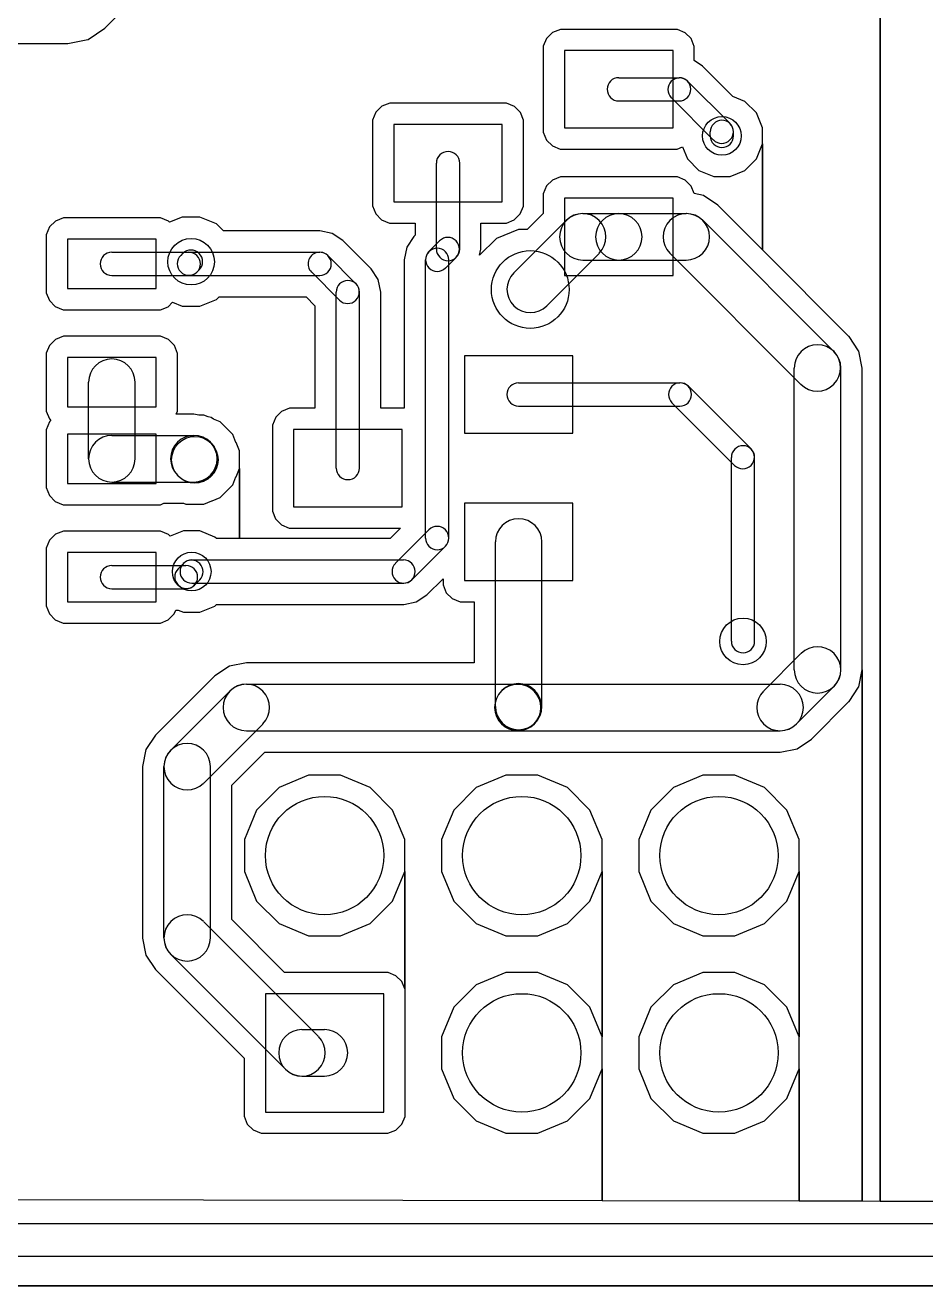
# Model space of a CAD drawing. Extents: x 32880 to 68030, y 27285 to 49782.
# Drawn here: x 40498 to 45066, y 27285 to 33676 of the extents above; entities that cross this region are included whole.
import ezdxf

# ---------------------------------------------------------------- set-up
doc = ezdxf.new("R2010")
doc.units = 0
doc.layers.add('BLACK', color=1, linetype='CONTINUOUS')

msp = doc.modelspace()

# ---------------------------------------------------------------- linework, layer by layer
at = {"layer": 'BLACK'}
for p, q in [((44835, 27713), (44835, 35305)), ((44835, 35305), (44835, 27713)), ((44835, 27713), (44835, 35305)), ((44835, 35305), (44835, 27713)), ((40902, 33661), (41343, 34101)), ((40902, 33661), (41343, 34101)), ((40817, 33603), (40902, 33661)), ((40817, 33603), (40902, 33661)), ((43173, 33639), (43143, 33609)), ((43173, 33639), (43143, 33609)), ((43213, 33655), (43173, 33639)), ((43213, 33655), (43173, 33639)), ((43763, 33655), (43213, 33655)), ((43763, 33655), (43213, 33655)), ((43806, 33655), (43763, 33655)), ((43806, 33655), (43763, 33655)), ((43846, 33638), (43806, 33655)), ((43846, 33638), (43806, 33655)), ((43876, 33608), (43846, 33638)), ((43876, 33608), (43846, 33638)), ((39187, 33583), (40715, 33583)), ((39187, 33583), (40715, 33583)), ((40715, 33584), (40800, 33600)), ((40715, 33584), (40800, 33600)), ((40715, 33583), (40715, 33584)), ((40715, 33583), (40715, 33584)), ((40800, 33600), (40816, 33603)), ((40800, 33600), (40816, 33603)), ((40816, 33603), (40817, 33603)), ((40816, 33603), (40817, 33603)), ((43143, 33609), (43126, 33569)), ((43143, 33609), (43126, 33569)), ((43126, 33569), (43126, 33526)), ((43126, 33569), (43126, 33526)), ((43892, 33568), (43876, 33608)), ((43892, 33568), (43876, 33608)), ((43892, 33497), (43892, 33568)), ((43892, 33497), (43892, 33568)), ((43126, 33526), (43126, 33134)), ((43126, 33526), (43126, 33134)), ((43784, 33547), (43234, 33547)), ((43234, 33547), (43234, 33155)), ((43784, 33155), (43784, 33547)), ((43934, 33469), (43892, 33497)), ((43934, 33469), (43892, 33497)), ((44088, 33315), (43934, 33469)), ((44088, 33315), (43934, 33469)), ((43509, 33410), (43815, 33410)), ((43858, 33392), (44073, 33177)), ((43775, 33309), (43990, 33094)), ((44149, 33290), (44088, 33315)), ((44149, 33290), (44088, 33315)), ((42277, 33235), (42260, 33195)), ((42277, 33235), (42260, 33195)), ((42307, 33265), (42277, 33235)), ((42307, 33265), (42277, 33235)), ((42347, 33281), (42307, 33265)), ((42347, 33281), (42307, 33265)), ((42897, 33281), (42347, 33281)), ((42897, 33281), (42347, 33281)), ((42940, 33281), (42897, 33281)), ((42940, 33281), (42897, 33281)), ((42980, 33264), (42940, 33281)), ((42980, 33264), (42940, 33281)), ((43010, 33234), (42980, 33264)), ((43010, 33234), (42980, 33264)), ((43026, 33194), (43010, 33234)), ((43026, 33194), (43010, 33234)), ((43509, 33292), (43815, 33292)), ((44207, 33232), (44149, 33290)), ((44207, 33232), (44149, 33290)), ((42260, 33195), (42260, 33152)), ((42260, 33195), (42260, 33152)), ((42918, 33173), (42368, 33173)), ((42368, 33173), (42368, 32781)), ((42918, 32781), (42918, 33173)), ((43026, 32802), (43026, 33194)), ((43026, 32802), (43026, 33194)), ((44238, 33156), (44207, 33232)), ((44238, 33156), (44207, 33232)), ((42260, 33152), (42260, 32760)), ((42260, 33152), (42260, 32760)), ((43126, 33134), (43142, 33094)), ((43126, 33134), (43142, 33094)), ((43234, 33155), (43784, 33155)), ((43973, 33115), (43973, 33135)), ((44091, 33115), (44091, 33135)), ((44238, 33074), (44238, 33156)), ((44238, 33074), (44238, 33156)), ((43142, 33094), (43172, 33064)), ((43142, 33094), (43172, 33064)), ((43172, 33064), (43212, 33047)), ((43172, 33064), (43212, 33047)), ((43212, 33047), (43255, 33047)), ((43212, 33047), (43255, 33047)), ((43255, 33047), (43805, 33047)), ((43255, 33047), (43805, 33047)), ((43805, 33047), (43832, 33059)), ((43805, 33047), (43832, 33059)), ((43832, 33059), (43857, 32998)), ((43832, 33059), (43857, 32998)), ((44207, 32998), (44238, 33074)), ((44207, 32998), (44238, 33074)), ((44238, 32537), (44238, 33074)), ((44238, 33074), (44238, 32537)), ((44238, 32537), (44238, 33074)), ((44238, 33074), (44238, 32537)), ((43857, 32998), (43915, 32940)), ((43857, 32998), (43915, 32940)), ((44149, 32940), (44207, 32998)), ((44149, 32940), (44207, 32998)), ((42584, 32541), (42584, 32977)), ((42702, 32541), (42702, 32977)), ((43915, 32940), (43991, 32909)), ((43915, 32940), (43991, 32909)), ((44073, 32909), (44149, 32940)), ((44073, 32909), (44149, 32940)), ((43143, 32861), (43126, 32821)), ((43143, 32861), (43126, 32821)), ((43173, 32891), (43143, 32861)), ((43173, 32891), (43143, 32861)), ((43213, 32907), (43173, 32891)), ((43213, 32907), (43173, 32891)), ((43763, 32907), (43213, 32907)), ((43763, 32907), (43213, 32907)), ((43806, 32907), (43763, 32907)), ((43806, 32907), (43763, 32907)), ((43846, 32890), (43806, 32907)), ((43846, 32890), (43806, 32907)), ((43876, 32860), (43846, 32890)), ((43876, 32860), (43846, 32890)), ((43891, 32822), (43876, 32860)), ((43891, 32822), (43876, 32860)), ((43991, 32909), (44073, 32909)), ((43991, 32909), (44073, 32909)), ((43026, 32759), (43026, 32802)), ((43026, 32759), (43026, 32802)), ((43126, 32821), (43126, 32778)), ((43126, 32821), (43126, 32778)), ((43784, 32799), (43234, 32799)), ((43234, 32799), (43234, 32407)), ((43784, 32407), (43784, 32799)), ((43939, 32812), (43891, 32822)), ((43939, 32812), (43891, 32822)), ((44012, 32763), (43939, 32812)), ((44012, 32763), (43939, 32812)), ((42260, 32760), (42276, 32720)), ((42260, 32760), (42276, 32720)), ((42368, 32781), (42918, 32781)), ((43009, 32719), (43026, 32759)), ((43009, 32719), (43026, 32759)), ((43126, 32722), (43044, 32640)), ((43126, 32722), (43044, 32640)), ((43126, 32778), (43126, 32722)), ((43126, 32778), (43126, 32722)), ((44238, 32537), (44012, 32763)), ((44238, 32537), (44012, 32763)), ((40652, 32683), (40622, 32653)), ((40652, 32683), (40622, 32653)), ((40692, 32699), (40652, 32683)), ((40692, 32699), (40652, 32683)), ((41142, 32699), (40692, 32699)), ((41142, 32699), (40692, 32699)), ((41185, 32699), (41142, 32699)), ((41185, 32699), (41142, 32699)), ((41225, 32682), (41185, 32699)), ((41225, 32682), (41185, 32699)), ((41230, 32677), (41225, 32682)), ((41230, 32677), (41225, 32682)), ((41295, 32703), (41230, 32677)), ((41295, 32703), (41230, 32677)), ((41385, 32703), (41295, 32703)), ((41385, 32703), (41295, 32703)), ((41468, 32669), (41385, 32703)), ((41468, 32669), (41385, 32703)), ((41504, 32633), (41468, 32669)), ((41504, 32633), (41468, 32669)), ((42276, 32720), (42306, 32690)), ((42276, 32720), (42306, 32690)), ((42306, 32690), (42346, 32673)), ((42306, 32690), (42346, 32673)), ((42346, 32673), (42389, 32673)), ((42346, 32673), (42389, 32673)), ((42389, 32673), (42476, 32673)), ((42389, 32673), (42476, 32673)), ((42476, 32673), (42476, 32611)), ((42476, 32673), (42476, 32611)), ((42810, 32541), (42810, 32673)), ((42810, 32673), (42939, 32673)), ((42810, 32541), (42810, 32673)), ((42810, 32673), (42939, 32673)), ((42939, 32673), (42979, 32689)), ((42939, 32673), (42979, 32689)), ((43242, 32686), (42977, 32421)), ((42979, 32689), (43009, 32719)), ((42979, 32689), (43009, 32719)), ((43327, 32721), (43509, 32721)), ((43509, 32721), (43851, 32721)), ((43935, 32687), (44600, 32022)), ((40622, 32653), (40605, 32613)), ((40622, 32653), (40605, 32613)), ((40605, 32613), (40605, 32570)), ((40605, 32613), (40605, 32570)), ((41992, 32633), (41504, 32633)), ((41992, 32633), (41504, 32633)), ((42056, 32620), (41992, 32633)), ((42056, 32620), (41992, 32633)), ((42110, 32584), (42056, 32620)), ((42110, 32584), (42056, 32620)), ((42470, 32604), (42434, 32550)), ((42470, 32604), (42434, 32550)), ((42476, 32611), (42470, 32604)), ((42476, 32611), (42470, 32604)), ((43000, 32640), (42888, 32594)), ((43000, 32640), (42888, 32594)), ((43044, 32640), (43000, 32640)), ((43044, 32640), (43000, 32640)), ((40605, 32570), (40605, 32320)), ((40605, 32570), (40605, 32320)), ((41163, 32591), (40713, 32591)), ((40713, 32591), (40713, 32341)), ((41163, 32341), (41163, 32591)), ((42253, 32441), (42110, 32584)), ((42253, 32441), (42110, 32584)), ((42434, 32550), (42421, 32486)), ((42434, 32550), (42421, 32486)), ((42600, 32583), (42546, 32529)), ((42888, 32594), (42803, 32510)), ((42888, 32594), (42803, 32510)), ((42803, 32510), (42809, 32540)), ((42803, 32510), (42809, 32540)), ((42809, 32540), (42810, 32541)), ((42809, 32540), (42810, 32541)), ((44674, 32100), (44238, 32537)), ((44674, 32100), (44238, 32537)), ((40938, 32525), (41328, 32525)), ((40938, 32525), (41992, 32525)), ((41297, 32519), (41287, 32509)), ((42176, 32365), (42033, 32508)), ((42421, 32486), (42421, 31734)), ((42421, 32486), (42421, 31734)), ((42529, 31076), (42529, 32486)), ((42684, 32499), (42630, 32445)), ((42647, 31076), (42647, 32486)), ((43409, 32519), (43144, 32254)), ((43327, 32485), (43509, 32485)), ((43509, 32485), (43851, 32485)), ((43768, 32520), (44433, 31855)), ((40938, 32407), (41328, 32407)), ((40938, 32407), (41992, 32407)), ((41381, 32435), (41371, 32425)), ((42093, 32282), (41950, 32425)), ((42289, 32387), (42253, 32441)), ((42289, 32387), (42253, 32441)), ((43234, 32407), (43784, 32407)), ((40713, 32341), (41163, 32341)), ((42302, 32323), (42289, 32387)), ((42302, 32323), (42289, 32387)), ((40605, 32320), (40621, 32280)), ((40605, 32320), (40621, 32280)), ((40621, 32280), (40651, 32250)), ((40621, 32280), (40651, 32250)), ((41385, 32251), (41468, 32285)), ((41385, 32251), (41468, 32285)), ((41468, 32285), (41482, 32299)), ((41468, 32285), (41482, 32299)), ((41482, 32299), (41923, 32299)), ((41482, 32299), (41923, 32299)), ((41923, 32299), (41968, 32254)), ((41923, 32299), (41968, 32254)), ((42076, 31431), (42076, 32323)), ((42194, 31431), (42194, 32323)), ((42302, 31734), (42302, 32323)), ((42302, 31734), (42302, 32323)), ((40651, 32250), (40691, 32233)), ((40651, 32250), (40691, 32233)), ((40691, 32233), (40734, 32233)), ((40691, 32233), (40734, 32233)), ((40734, 32233), (41184, 32233)), ((40734, 32233), (41184, 32233)), ((41184, 32233), (41224, 32249)), ((41184, 32233), (41224, 32249)), ((41224, 32249), (41246, 32272)), ((41224, 32249), (41246, 32272)), ((41246, 32272), (41295, 32251)), ((41246, 32272), (41295, 32251)), ((41295, 32251), (41385, 32251)), ((41295, 32251), (41385, 32251)), ((41968, 32254), (41968, 31734)), ((41968, 32254), (41968, 31734)), ((40652, 32083), (40622, 32053)), ((40652, 32083), (40622, 32053)), ((40692, 32099), (40652, 32083)), ((40692, 32099), (40652, 32083)), ((41142, 32099), (40692, 32099)), ((41142, 32099), (40692, 32099)), ((41185, 32099), (41142, 32099)), ((41185, 32099), (41142, 32099)), ((41225, 32082), (41185, 32099)), ((41225, 32082), (41185, 32099)), ((44677, 32098), (44674, 32100)), ((44677, 32098), (44674, 32100)), ((44725, 32025), (44677, 32098)), ((44725, 32025), (44677, 32098)), ((40622, 32053), (40605, 32013)), ((40622, 32053), (40605, 32013)), ((41255, 32052), (41225, 32082)), ((41255, 32052), (41225, 32082)), ((41271, 32012), (41255, 32052)), ((41271, 32012), (41255, 32052)), ((44726, 32024), (44725, 32025)), ((44726, 32024), (44725, 32025)), ((44743, 31938), (44726, 32024)), ((44743, 31938), (44726, 32024)), ((40605, 32013), (40605, 31970)), ((40605, 32013), (40605, 31970)), ((40605, 31970), (40605, 31720)), ((40605, 31970), (40605, 31720)), ((41163, 31991), (40713, 31991)), ((40713, 31991), (40713, 31741)), ((41163, 31741), (41163, 31991)), ((41271, 31762), (41271, 32012)), ((41271, 31762), (41271, 32012)), ((43276, 32000), (42726, 32000)), ((42726, 32000), (42726, 31608)), ((43276, 31608), (43276, 32000)), ((44399, 30408), (44399, 31938)), ((44635, 30408), (44635, 31938)), ((44743, 30407), (44743, 31938)), ((44743, 30407), (44743, 31938)), ((40820, 31478), (40820, 31866)), ((41056, 31478), (41056, 31866)), ((43001, 31863), (43819, 31863)), ((43862, 31846), (44180, 31528)), ((40605, 31720), (40621, 31680)), ((40605, 31720), (40621, 31680)), ((40713, 31741), (41163, 31741)), ((41264, 31704), (41271, 31719)), ((41264, 31704), (41271, 31719)), ((41354, 31704), (41264, 31704)), ((41354, 31704), (41264, 31704)), ((41271, 31719), (41271, 31762)), ((41271, 31719), (41271, 31762)), ((41379, 31699), (41354, 31704)), ((41379, 31699), (41354, 31704)), ((41799, 31718), (41769, 31688)), ((41799, 31718), (41769, 31688)), ((41839, 31734), (41799, 31718)), ((41839, 31734), (41799, 31718)), ((41968, 31734), (41839, 31734)), ((41968, 31734), (41839, 31734)), ((42389, 31734), (42302, 31734)), ((42389, 31734), (42302, 31734)), ((42421, 31734), (42389, 31734)), ((42421, 31734), (42389, 31734)), ((43001, 31745), (43819, 31745)), ((43778, 31762), (44096, 31444)), ((40622, 31665), (40605, 31625)), ((40622, 31665), (40605, 31625)), ((40621, 31680), (40629, 31672)), ((40621, 31680), (40629, 31672)), ((40629, 31672), (40622, 31665)), ((40629, 31672), (40622, 31665)), ((41404, 31699), (41379, 31699)), ((41404, 31699), (41379, 31699)), ((41426, 31690), (41404, 31699)), ((41426, 31690), (41404, 31699)), ((41427, 31690), (41426, 31690)), ((41427, 31690), (41426, 31690)), ((41441, 31687), (41427, 31690)), ((41441, 31687), (41427, 31690)), ((41453, 31679), (41441, 31687)), ((41453, 31679), (41441, 31687)), ((41487, 31665), (41453, 31679)), ((41487, 31665), (41453, 31679)), ((41514, 31638), (41487, 31665)), ((41514, 31638), (41487, 31665)), ((41519, 31633), (41514, 31638)), ((41519, 31633), (41514, 31638)), ((41769, 31688), (41752, 31648)), ((41769, 31688), (41752, 31648)), ((41752, 31648), (41752, 31605)), ((41752, 31648), (41752, 31605)), ((40605, 31625), (40605, 31582)), ((40605, 31625), (40605, 31582)), ((40605, 31582), (40605, 31332)), ((40605, 31582), (40605, 31332)), ((41163, 31603), (40713, 31603)), ((40713, 31603), (40713, 31353)), ((40938, 31596), (41354, 31596)), ((41163, 31353), (41163, 31603)), ((41551, 31601), (41519, 31633)), ((41551, 31601), (41519, 31633)), ((41567, 31561), (41551, 31601)), ((41567, 31561), (41551, 31601)), ((41752, 31605), (41752, 31213)), ((41752, 31605), (41752, 31213)), ((42410, 31626), (41860, 31626)), ((41860, 31626), (41860, 31234)), ((42410, 31234), (42410, 31626)), ((42726, 31608), (43276, 31608)), ((41437, 31562), (41442, 31557)), ((41568, 31560), (41567, 31561)), ((41568, 31560), (41567, 31561)), ((41585, 31518), (41568, 31560)), ((41585, 31518), (41568, 31560)), ((41585, 31473), (41585, 31518)), ((41585, 31473), (41585, 31518)), ((41585, 31428), (41585, 31473)), ((41585, 31428), (41585, 31473)), ((44080, 30553), (44080, 31485)), ((44198, 30553), (44198, 31485)), ((41270, 31395), (41275, 31390)), ((41551, 31345), (41567, 31386)), ((41551, 31345), (41567, 31386)), ((41567, 31386), (41568, 31386)), ((41567, 31386), (41568, 31386)), ((41568, 31387), (41585, 31428)), ((41568, 31387), (41585, 31428)), ((41568, 31386), (41568, 31387)), ((41568, 31386), (41568, 31387)), ((41585, 31073), (41585, 31428)), ((41585, 31428), (41585, 31073)), ((41585, 31073), (41585, 31428)), ((41585, 31428), (41585, 31073)), ((40605, 31332), (40621, 31292)), ((40605, 31332), (40621, 31292)), ((40713, 31353), (41163, 31353)), ((40938, 31360), (41354, 31360)), ((41519, 31313), (41551, 31345)), ((41519, 31313), (41551, 31345)), ((40621, 31292), (40651, 31262)), ((40621, 31292), (40651, 31262)), ((40651, 31262), (40691, 31245)), ((40651, 31262), (40691, 31245)), ((41184, 31245), (41201, 31252)), ((41184, 31245), (41201, 31252)), ((41201, 31252), (41301, 31252)), ((41201, 31252), (41301, 31252)), ((41301, 31252), (41314, 31247)), ((41301, 31252), (41314, 31247)), ((41404, 31247), (41445, 31264)), ((41404, 31247), (41445, 31264)), ((41445, 31264), (41446, 31264)), ((41445, 31264), (41446, 31264)), ((41446, 31265), (41487, 31281)), ((41446, 31265), (41487, 31281)), ((41446, 31264), (41446, 31265)), ((41446, 31264), (41446, 31265)), ((41487, 31281), (41519, 31313)), ((41487, 31281), (41519, 31313)), ((43276, 31252), (42726, 31252)), ((42726, 31252), (42726, 30860)), ((43276, 30860), (43276, 31252)), ((40691, 31245), (40734, 31245)), ((40691, 31245), (40734, 31245)), ((40734, 31245), (41184, 31245)), ((40734, 31245), (41184, 31245)), ((41314, 31247), (41359, 31247)), ((41314, 31247), (41359, 31247)), ((41359, 31247), (41404, 31247)), ((41359, 31247), (41404, 31247)), ((41752, 31213), (41768, 31173)), ((41752, 31213), (41768, 31173)), ((41860, 31234), (42410, 31234)), ((41768, 31173), (41798, 31143)), ((41768, 31173), (41798, 31143)), ((41798, 31143), (41838, 31126)), ((41798, 31143), (41838, 31126)), ((41838, 31126), (41881, 31126)), ((41838, 31126), (41881, 31126)), ((41881, 31126), (42402, 31126)), ((41881, 31126), (42402, 31126)), ((42402, 31126), (42349, 31073)), ((42402, 31126), (42349, 31073)), ((40622, 31065), (40605, 31025)), ((40622, 31065), (40605, 31025)), ((40652, 31095), (40622, 31065)), ((40652, 31095), (40622, 31065)), ((40692, 31111), (40652, 31095)), ((40692, 31111), (40652, 31095)), ((41142, 31111), (40692, 31111)), ((41142, 31111), (40692, 31111)), ((41185, 31111), (41142, 31111)), ((41185, 31111), (41142, 31111)), ((41225, 31094), (41185, 31111)), ((41225, 31094), (41185, 31111)), ((41234, 31085), (41225, 31094)), ((41234, 31085), (41225, 31094)), ((41302, 31112), (41234, 31085)), ((41302, 31112), (41234, 31085)), ((41384, 31112), (41302, 31112)), ((41384, 31112), (41302, 31112)), ((41460, 31081), (41384, 31112)), ((41460, 31081), (41384, 31112)), ((41468, 31073), (41460, 31081)), ((41468, 31073), (41460, 31081)), ((41585, 31073), (41468, 31073)), ((41585, 31073), (41468, 31073)), ((42349, 31073), (41585, 31073)), ((42349, 31073), (41585, 31073)), ((42546, 31118), (42376, 30948)), ((40605, 31025), (40605, 30982)), ((40605, 31025), (40605, 30982)), ((41163, 31003), (40713, 31003)), ((40713, 31003), (40713, 30753)), ((41163, 30753), (41163, 31003)), ((42630, 31034), (42460, 30864)), ((42883, 30222), (42883, 31056)), ((43119, 30222), (43119, 31056)), ((40605, 30982), (40605, 30732)), ((40605, 30982), (40605, 30732)), ((40938, 30937), (41314, 30937)), ((41301, 30947), (41274, 30920)), ((41343, 30965), (42417, 30965)), ((42536, 30788), (42618, 30870)), ((42536, 30788), (42618, 30870)), ((42618, 30870), (42618, 30839)), ((42618, 30870), (42618, 30839)), ((40938, 30819), (41314, 30819)), ((41343, 30847), (42417, 30847)), ((41384, 30864), (41357, 30837)), ((42618, 30839), (42634, 30799)), ((42618, 30839), (42634, 30799)), ((42726, 30860), (43276, 30860)), ((40713, 30753), (41163, 30753)), ((42418, 30739), (42482, 30752)), ((42418, 30739), (42482, 30752)), ((42482, 30752), (42536, 30788)), ((42482, 30752), (42536, 30788)), ((42634, 30799), (42664, 30769)), ((42634, 30799), (42664, 30769)), ((42664, 30769), (42704, 30752)), ((42664, 30769), (42704, 30752)), ((42704, 30752), (42747, 30752)), ((42704, 30752), (42747, 30752)), ((42747, 30752), (42775, 30752)), ((42747, 30752), (42775, 30752)), ((42775, 30752), (42775, 30443)), ((42775, 30752), (42775, 30443)), ((40605, 30732), (40621, 30692)), ((40605, 30732), (40621, 30692)), ((40621, 30692), (40651, 30662)), ((40621, 30692), (40651, 30662)), ((41224, 30661), (41254, 30691)), ((41224, 30661), (41254, 30691)), ((41254, 30691), (41262, 30711)), ((41254, 30691), (41262, 30711)), ((41262, 30711), (41275, 30711)), ((41262, 30711), (41275, 30711)), ((41275, 30711), (41302, 30700)), ((41275, 30711), (41302, 30700)), ((41302, 30700), (41384, 30700)), ((41302, 30700), (41384, 30700)), ((41384, 30700), (41460, 30731)), ((41384, 30700), (41460, 30731)), ((41460, 30731), (41468, 30739)), ((41460, 30731), (41468, 30739)), ((41468, 30739), (42418, 30739)), ((41468, 30739), (42418, 30739)), ((40651, 30662), (40691, 30645)), ((40651, 30662), (40691, 30645)), ((40691, 30645), (40734, 30645)), ((40691, 30645), (40734, 30645)), ((40734, 30645), (41184, 30645)), ((40734, 30645), (41184, 30645)), ((41184, 30645), (41224, 30661)), ((41184, 30645), (41224, 30661)), ((44433, 30490), (44244, 30301)), ((41534, 30426), (41460, 30377)), ((41534, 30426), (41460, 30377)), ((41620, 30443), (41534, 30426)), ((41620, 30443), (41534, 30426)), ((42775, 30443), (41620, 30443)), ((42775, 30443), (41620, 30443)), ((41460, 30377), (41160, 30077)), ((41460, 30377), (41160, 30077)), ((44726, 30321), (44743, 30407)), ((44726, 30321), (44743, 30407)), ((44743, 27714), (44743, 30407)), ((44743, 30407), (44743, 27714)), ((44743, 27714), (44743, 30407)), ((44743, 30407), (44743, 27714)), ((41536, 30300), (41237, 30001)), ((41620, 30335), (42996, 30335)), ((42917, 30304), (42914, 30301)), ((42997, 30335), (44327, 30335)), ((44600, 30323), (44411, 30134)), ((44677, 30247), (44725, 30320)), ((44677, 30247), (44725, 30320)), ((44725, 30320), (44726, 30321)), ((44725, 30320), (44726, 30321)), ((44487, 30057), (44674, 30246)), ((44487, 30057), (44674, 30246)), ((44674, 30246), (44676, 30247)), ((44674, 30246), (44676, 30247)), ((44676, 30247), (44677, 30247)), ((44676, 30247), (44677, 30247)), ((41703, 30133), (41404, 29834)), ((43084, 30137), (43081, 30134)), ((41160, 30077), (41111, 30004)), ((41160, 30077), (41111, 30004)), ((41620, 30099), (42996, 30099)), ((42997, 30099), (44327, 30099)), ((44414, 30008), (44487, 30057)), ((44414, 30008), (44487, 30057)), ((41111, 30004), (41094, 29917)), ((41111, 30004), (41094, 29917)), ((41546, 29823), (41714, 29991)), ((41546, 29823), (41714, 29991)), ((41714, 29991), (42997, 29991)), ((41714, 29991), (42997, 29991)), ((42997, 29991), (44327, 29991)), ((42997, 29991), (44327, 29991)), ((44327, 29991), (44413, 30008)), ((44327, 29991), (44413, 30008)), ((44413, 30008), (44414, 30008)), ((44413, 30008), (44414, 30008)), ((41094, 29917), (41094, 29048)), ((41094, 29917), (41094, 29048)), ((41202, 29049), (41202, 29917)), ((41438, 29049), (41438, 29917)), ((41936, 29873), (41786, 29811)), ((41936, 29873), (41786, 29811)), ((42098, 29873), (41936, 29873)), ((42098, 29873), (41936, 29873)), ((42248, 29811), (42098, 29873)), ((42248, 29811), (42098, 29873)), ((42936, 29873), (42786, 29811)), ((42936, 29873), (42786, 29811)), ((43098, 29873), (42936, 29873)), ((43098, 29873), (42936, 29873)), ((43248, 29811), (43098, 29873)), ((43248, 29811), (43098, 29873)), ((43936, 29873), (43786, 29811)), ((43936, 29873), (43786, 29811)), ((44098, 29873), (43936, 29873)), ((44098, 29873), (43936, 29873)), ((44248, 29811), (44098, 29873)), ((44248, 29811), (44098, 29873)), ((41546, 29142), (41546, 29823)), ((41546, 29142), (41546, 29823)), ((41786, 29811), (41672, 29697)), ((41786, 29811), (41672, 29697)), ((42362, 29697), (42248, 29811)), ((42362, 29697), (42248, 29811)), ((42786, 29811), (42672, 29697)), ((42786, 29811), (42672, 29697)), ((43362, 29697), (43248, 29811)), ((43362, 29697), (43248, 29811)), ((43786, 29811), (43672, 29697)), ((43786, 29811), (43672, 29697)), ((44362, 29697), (44248, 29811)), ((44362, 29697), (44248, 29811)), ((41672, 29697), (41610, 29547)), ((41672, 29697), (41610, 29547)), ((42424, 29547), (42362, 29697)), ((42424, 29547), (42362, 29697)), ((42672, 29697), (42610, 29547)), ((42672, 29697), (42610, 29547)), ((43424, 29547), (43362, 29697)), ((43424, 29547), (43362, 29697)), ((43672, 29697), (43610, 29547)), ((43672, 29697), (43610, 29547)), ((44424, 29547), (44362, 29697)), ((44424, 29547), (44362, 29697)), ((41610, 29547), (41610, 29385)), ((41610, 29547), (41610, 29385)), ((42424, 29385), (42424, 29547)), ((42424, 29385), (42424, 29547)), ((42610, 29547), (42610, 29385)), ((42610, 29547), (42610, 29385)), ((43424, 29385), (43424, 29547)), ((43424, 29385), (43424, 29547)), ((43610, 29547), (43610, 29385)), ((43610, 29547), (43610, 29385)), ((44424, 29385), (44424, 29547)), ((44424, 29385), (44424, 29547)), ((41610, 29385), (41672, 29235)), ((41610, 29385), (41672, 29235)), ((42362, 29235), (42424, 29385)), ((42362, 29235), (42424, 29385)), ((42424, 28790), (42424, 29385)), ((42424, 29385), (42424, 28790)), ((42424, 28790), (42424, 29385)), ((42424, 29385), (42424, 28790)), ((42610, 29385), (42672, 29235)), ((42610, 29385), (42672, 29235)), ((43362, 29235), (43424, 29385)), ((43362, 29235), (43424, 29385)), ((43424, 28547), (43424, 29385)), ((43424, 29385), (43424, 28547)), ((43424, 28547), (43424, 29385)), ((43424, 29385), (43424, 28547)), ((43610, 29385), (43672, 29235)), ((43610, 29385), (43672, 29235)), ((44362, 29235), (44424, 29385)), ((44362, 29235), (44424, 29385)), ((44424, 28547), (44424, 29385)), ((44424, 29385), (44424, 28547)), ((44424, 28547), (44424, 29385)), ((44424, 29385), (44424, 28547)), ((41672, 29235), (41786, 29121)), ((41672, 29235), (41786, 29121)), ((42248, 29121), (42362, 29235)), ((42248, 29121), (42362, 29235)), ((42672, 29235), (42786, 29121)), ((42672, 29235), (42786, 29121)), ((43248, 29121), (43362, 29235)), ((43248, 29121), (43362, 29235)), ((43672, 29235), (43786, 29121)), ((43672, 29235), (43786, 29121)), ((44248, 29121), (44362, 29235)), ((44248, 29121), (44362, 29235)), ((41404, 29131), (41985, 28550)), ((41814, 28874), (41546, 29142)), ((41814, 28874), (41546, 29142)), ((41786, 29121), (41936, 29059)), ((41786, 29121), (41936, 29059)), ((42098, 29059), (42248, 29121)), ((42098, 29059), (42248, 29121)), ((42786, 29121), (42936, 29059)), ((42786, 29121), (42936, 29059)), ((43098, 29059), (43248, 29121)), ((43098, 29059), (43248, 29121)), ((43786, 29121), (43936, 29059)), ((43786, 29121), (43936, 29059)), ((44098, 29059), (44248, 29121)), ((44098, 29059), (44248, 29121)), ((41094, 29048), (41111, 28961)), ((41094, 29048), (41111, 28961)), ((41936, 29059), (42098, 29059)), ((41936, 29059), (42098, 29059)), ((42936, 29059), (43098, 29059)), ((42936, 29059), (43098, 29059)), ((43936, 29059), (44098, 29059)), ((43936, 29059), (44098, 29059)), ((41111, 28961), (41160, 28888)), ((41111, 28961), (41160, 28888)), ((41237, 28964), (41818, 28383)), ((41160, 28888), (41609, 28439)), ((41160, 28888), (41609, 28439)), ((42296, 28874), (41814, 28874)), ((42296, 28874), (41814, 28874)), ((42339, 28874), (42296, 28874)), ((42339, 28874), (42296, 28874)), ((42379, 28857), (42339, 28874)), ((42379, 28857), (42339, 28874)), ((42409, 28827), (42379, 28857)), ((42409, 28827), (42379, 28857)), ((42424, 28790), (42409, 28827)), ((42424, 28790), (42409, 28827)), ((42936, 28873), (42786, 28811)), ((42936, 28873), (42786, 28811)), ((43098, 28873), (42936, 28873)), ((43098, 28873), (42936, 28873)), ((43248, 28811), (43098, 28873)), ((43248, 28811), (43098, 28873)), ((43936, 28873), (43786, 28811)), ((43936, 28873), (43786, 28811)), ((44098, 28873), (43936, 28873)), ((44098, 28873), (43936, 28873)), ((44248, 28811), (44098, 28873)), ((44248, 28811), (44098, 28873)), ((41717, 28766), (41717, 28166)), ((42317, 28766), (41717, 28766)), ((42317, 28166), (42317, 28766)), ((42425, 28787), (42424, 28790)), ((42425, 28787), (42424, 28790)), ((42425, 28187), (42425, 28787)), ((42425, 28187), (42425, 28787)), ((42786, 28811), (42672, 28697)), ((42786, 28811), (42672, 28697)), ((43362, 28697), (43248, 28811)), ((43362, 28697), (43248, 28811)), ((43786, 28811), (43672, 28697)), ((43786, 28811), (43672, 28697)), ((44362, 28697), (44248, 28811)), ((44362, 28697), (44248, 28811)), ((42672, 28697), (42610, 28547)), ((42672, 28697), (42610, 28547)), ((43424, 28547), (43362, 28697)), ((43424, 28547), (43362, 28697)), ((43672, 28697), (43610, 28547)), ((43672, 28697), (43610, 28547)), ((44424, 28547), (44362, 28697)), ((44424, 28547), (44362, 28697)), ((41902, 28584), (42016, 28584)), ((42610, 28547), (42610, 28385)), ((42610, 28547), (42610, 28385)), ((43424, 28385), (43424, 28547)), ((43424, 28385), (43424, 28547)), ((43610, 28547), (43610, 28385)), ((43610, 28547), (43610, 28385)), ((44424, 28385), (44424, 28547)), ((44424, 28385), (44424, 28547)), ((41609, 28439), (41609, 28145)), ((41609, 28439), (41609, 28145)), ((42610, 28385), (42672, 28235)), ((42610, 28385), (42672, 28235)), ((43362, 28235), (43424, 28385)), ((43362, 28235), (43424, 28385)), ((43424, 27715), (43424, 28385)), ((43424, 28385), (43424, 27715)), ((43424, 27715), (43424, 28385)), ((43424, 28385), (43424, 27715)), ((43610, 28385), (43672, 28235)), ((43610, 28385), (43672, 28235)), ((44362, 28235), (44424, 28385)), ((44362, 28235), (44424, 28385)), ((44424, 27714), (44424, 28385)), ((44424, 28385), (44424, 27714)), ((44424, 27714), (44424, 28385)), ((44424, 28385), (44424, 27714)), ((41902, 28348), (42016, 28348)), ((42425, 28144), (42425, 28187)), ((42425, 28144), (42425, 28187)), ((42672, 28235), (42786, 28121)), ((42672, 28235), (42786, 28121)), ((43248, 28121), (43362, 28235)), ((43248, 28121), (43362, 28235)), ((43672, 28235), (43786, 28121)), ((43672, 28235), (43786, 28121)), ((44248, 28121), (44362, 28235)), ((44248, 28121), (44362, 28235)), ((41609, 28145), (41625, 28105)), ((41609, 28145), (41625, 28105)), ((41717, 28166), (42317, 28166)), ((42408, 28104), (42425, 28144)), ((42408, 28104), (42425, 28144)), ((42786, 28121), (42936, 28059)), ((42786, 28121), (42936, 28059)), ((43098, 28059), (43248, 28121)), ((43098, 28059), (43248, 28121)), ((43786, 28121), (43936, 28059)), ((43786, 28121), (43936, 28059)), ((44098, 28059), (44248, 28121)), ((44098, 28059), (44248, 28121)), ((41625, 28105), (41655, 28075)), ((41625, 28105), (41655, 28075)), ((41655, 28075), (41695, 28058)), ((41655, 28075), (41695, 28058)), ((41695, 28058), (41738, 28058)), ((41695, 28058), (41738, 28058)), ((41738, 28058), (42338, 28058)), ((41738, 28058), (42338, 28058)), ((42338, 28058), (42378, 28074)), ((42338, 28058), (42378, 28074)), ((42378, 28074), (42408, 28104)), ((42378, 28074), (42408, 28104)), ((42936, 28059), (43098, 28059)), ((42936, 28059), (43098, 28059)), ((43936, 28059), (44098, 28059)), ((43936, 28059), (44098, 28059)), ((43424, 27715), (40392, 27720)), ((43424, 27715), (40392, 27720)), ((44424, 27714), (43424, 27715)), ((44424, 27714), (43424, 27715)), ((44743, 27714), (44424, 27714)), ((44743, 27714), (44424, 27714)), ((44835, 27713), (44743, 27714)), ((44835, 27713), (44743, 27714)), ((46780, 27711), (44835, 27713)), ((46780, 27711), (44835, 27713)), ((36309, 27600), (64773, 27600)), ((34455, 27435), (66455, 27435)), ((34455, 27285), (66455, 27285)), ((36309, 27286), (64773, 27286))]:
    msp.add_line(p, q, dxfattribs=at)
for centre, radius in [((44032, 33115), 98), ((41340, 32477), 118), ((43060, 32336), 197), ((41359, 31473), 118), ((41343, 30906), 98), ((44139, 30552), 118), ((42017, 29466), 300), ((43017, 29466), 300), ((44017, 29466), 300), ((43017, 28466), 300), ((44017, 28466), 300)]:
    msp.add_circle(centre, radius, dxfattribs=at)
for centre, radius, start, end in [((43509, 33351), 59, 90, 270), ((43817, 33350), 59, 45, 225), ((43815, 33351), 59, 270, 450), ((44032, 33135), 59, 360, 540), ((44031, 33136), 59, 225, 405), ((44032, 33115), 59, 180, 360), ((42643, 32977), 59, 360, 540), ((43327, 32603), 118, 90, 270), ((43326, 32603), 118, -45, 135), ((43509, 32603), 118, 90, 270), ((43509, 32603), 118, 270, 450), ((43852, 32603), 118, 45, 225), ((43851, 32603), 118, 270, 450), ((42642, 32541), 59, -45, 135), ((41339, 32477), 59, -45, 135), ((42588, 32486), 59, 360, 540), ((42643, 32541), 59, 180, 360), ((40938, 32466), 59, 90, 270), ((40938, 32466), 59, 90, 270), ((41329, 32467), 59, 135, 315), ((41328, 32466), 59, 270, 450), ((41992, 32466), 59, 405, 585), ((41992, 32466), 59, 270, 450), ((42588, 32487), 59, 135, 315), ((43060, 32337), 118, 135, 315), ((42135, 32323), 59, 360, 540), ((42134, 32324), 59, 225, 405), ((44517, 31938), 118, 360, 540), ((44516, 31939), 118, 225, 405), ((40938, 31866), 118, 360, 540), ((43001, 31804), 59, 90, 270), ((43820, 31804), 59, 45, 225), ((43819, 31804), 59, 270, 450), ((40938, 31478), 118, 90, 270), ((41354, 31478), 118, 45, 225), ((41354, 31478), 118, 270, 450), ((41358, 31474), 118, 225, 405), ((44139, 31485), 59, 360, 540), ((44138, 31486), 59, 225, 405), ((40938, 31478), 118, 180, 360), ((42135, 31431), 59, 180, 360), ((42588, 31076), 59, -45, 135), ((43001, 31056), 118, 360, 540), ((42588, 31076), 59, 180, 360), ((40938, 30878), 59, 90, 270), ((41343, 30906), 59, 90, 270), ((41342, 30905), 59, -45, 135), ((41314, 30878), 59, 270, 450), ((42418, 30906), 59, 135, 315), ((42417, 30906), 59, 270, 450), ((41316, 30879), 59, 135, 315), ((44139, 30553), 59, 180, 360), ((44517, 30407), 118, -45, 135), ((44517, 30408), 118, 180, 360), ((41620, 30217), 118, 90, 270), ((41620, 30217), 118, -45, 135), ((42997, 30217), 118, 90, 270), ((42998, 30218), 118, 135, 315), ((43000, 30220), 118, -45, 135), ((42996, 30217), 118, 270, 450), ((44327, 30217), 118, 135, 315), ((44327, 30217), 118, 270, 450), ((43001, 30222), 118, 180, 360), ((41320, 29917), 118, 360, 540), ((41320, 29917), 118, 135, 315), ((41320, 29048), 118, 45, 225), ((41320, 29049), 118, 180, 360), ((41902, 28466), 118, 90, 270), ((42016, 28466), 118, 270, 450), ((41902, 28466), 118, 225, 405)]:
    msp.add_arc(centre, radius, start, end, dxfattribs=at)

doc.saveas('drawing.dxf')
